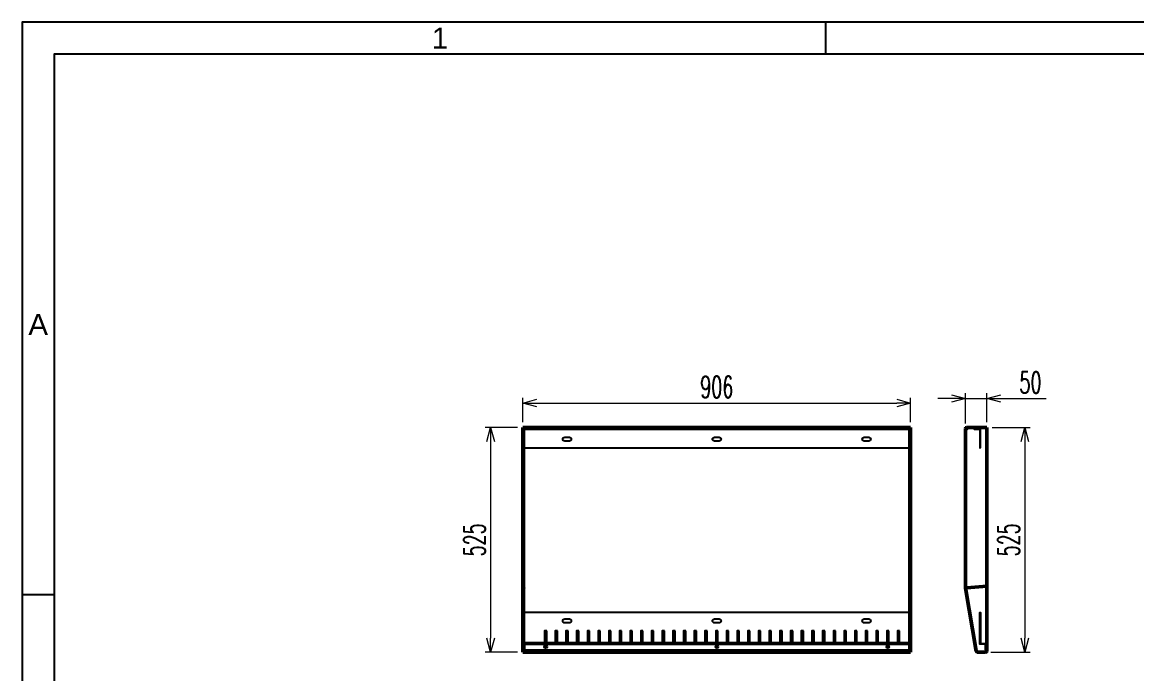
# Model space of a CAD drawing. Header units: millimetres. Extents: x -28296 to 1159, y -35880 to -26991.
# Drawn here: x -13568 to -10964, y -32196 to -30673 of the extents above; entities that cross this region are included whole.
import ezdxf
from ezdxf.enums import TextEntityAlignment as Align

# ---------------------------------------------------------------- set-up
doc = ezdxf.new("R2010")
doc.units = ezdxf.units.MM
doc.header["$LTSCALE"] = 3
doc.linetypes.add('DASHED', pattern=[19.05, 12.7, -6.35])
doc.layers.add('@.DM. KÍCH THƯỚC', color=8, linetype='Continuous', lineweight=5, transparency=0.2)
for name, color, linetype in [('@.DM. NÉT CHÍNH', 7, 'Continuous'), ('@.TEXT', 7, 'Continuous'), ('@.VISIBLE', 7, 'Continuous')]:
    doc.layers.add(name, color=color, linetype=linetype)
doc.layers.add('Hidden (ISO)', color=7, linetype='DASHED', lineweight=35)
doc.layers.add('Visible (ISO)', color=7, linetype='Continuous', lineweight=50)
doc.styles.add('Ann_w01', font='romans.shx', dxfattribs={"width": 0.6, "bigfont": 'chineset.shx'})
doc.styles.add('Arial', font='arial.ttf')
doc.dimstyles.new('Dim 01_SC25', dxfattribs={"dimscale": 25, "dimtxt": 2, "dimasz": 1.3, "dimexe": 0.5, "dimexo": 0.5, "dimgap": 0.5, "dimtad": 1, "dimdec": 1, "dimzin": 12, "dimdsep": 46, "dimtxsty": 'Ann_w01', "dimblk": 'OPEN30', "dimcen": 1.5, "dimclrd": 6, "dimclre": 6, "dimclrt": 3, "dimadec": 1, "dimazin": 3, "dimtm": 1e-09, "dimtfac": 1, "dimtdec": 1, "dimtmove": 0, "dimatfit": 3, "dimldrblk": 'OPEN30', "dimfxl": 1, "dimtolj": 1, "dimlwd": 20, "dimlwe": 20, "dimarcsym": 0})

# ---------------------------------------------------------------- blocks, each defined once
blk = doc.blocks.new('_Open30')
at = {"color": 0, "linetype": 'ByBlock', "lineweight": -2}
for p, q in [((-1, 0.268), (0, 0)), ((0, 0), (-1, -0.268)), ((0, 0), (-1, 0))]:
    blk.add_line(p, q, dxfattribs=at)
blk = doc.blocks.new('*D2010')
at = {"layer": '@.DM. KÍCH THƯỚC', "color": 6, "lineweight": 20, "transparency": 16777216}
for p, q in [((-11301.3, -31621), (-11212.9, -31621)), ((-11225.4, -31653.5), (-11225.4, -32113.5)), ((-11304.3, -32146), (-11212.9, -32146))]:
    blk.add_line(p, q, dxfattribs=at)
at = {"layer": 'Defpoints', "color": 0, "transparency": 16777216}
for p in [(-11313.8, -31621), (-11316.8, -32146), (-11225.4, -32146)]:
    blk.add_point(p, dxfattribs=at)
at = {"layer": '@.DM. KÍCH THƯỚC', "color": 6, "lineweight": 20, "transparency": 16777216, "xscale": 32.5, "yscale": 32.5, "zscale": 32.5}
for p, rotation in [((-11225.4, -31621), 90), ((-11225.4, -32146), 270)]:
    blk.add_blockref('_Open30', p, dxfattribs=dict(at, rotation=rotation))
at = {"layer": '@.DM. KÍCH THƯỚC', "color": 3, "transparency": 16777216, "insert": (-11262.9, -31883.5), "char_height": 50, "attachment_point": 5, "rotation": 90, "style": 'Ann_w01'}
blk.add_mtext('\\A1;525', dxfattribs=at)
blk = doc.blocks.new('*D2011')
at = {"layer": '@.DM. KÍCH THƯỚC', "color": 6, "lineweight": 20, "transparency": 16777216}
for p, q in [((-11363.8, -31611.5), (-11363.8, -31540.3)), ((-11313.8, -31608.5), (-11313.8, -31540.3)), ((-11396.3, -31552.8), (-11428.8, -31552.8)), ((-11363.8, -31552.8), (-11313.8, -31552.8)), ((-11281.3, -31552.8), (-11175.2, -31552.8))]:
    blk.add_line(p, q, dxfattribs=at)
at = {"layer": 'Defpoints', "color": 0, "transparency": 16777216}
for p in [(-11313.8, -31552.8), (-11313.8, -31621), (-11363.8, -31624)]:
    blk.add_point(p, dxfattribs=at)
at = {"layer": '@.DM. KÍCH THƯỚC', "color": 6, "lineweight": 20, "transparency": 16777216, "xscale": 32.5, "yscale": 32.5, "zscale": 32.5}
blk.add_blockref('_Open30', (-11363.8, -31552.8), dxfattribs=at)
at = {"layer": '@.DM. KÍCH THƯỚC', "color": 6, "lineweight": 20, "transparency": 16777216, "xscale": 32.5, "yscale": 32.5, "zscale": 32.5, "rotation": 180}
blk.add_blockref('_Open30', (-11313.8, -31552.8), dxfattribs=at)
at = {"layer": '@.DM. KÍCH THƯỚC', "color": 3, "transparency": 16777216, "insert": (-11212, -31515.3), "char_height": 50, "attachment_point": 5, "style": 'Ann_w01'}
blk.add_mtext('\\A1;50', dxfattribs=at)
blk = doc.blocks.new('*D2017')
at = {"layer": '@.DM. KÍCH THƯỚC', "color": 6, "lineweight": 20, "transparency": 16777216}
for p, q in [((-12398.2, -31608.5), (-12398.2, -31551.1)), ((-12365.7, -31563.6), (-11524.7, -31563.6)), ((-11492.2, -31608.5), (-11492.2, -31551.1))]:
    blk.add_line(p, q, dxfattribs=at)
at = {"layer": 'Defpoints', "color": 0, "transparency": 16777216}
for p in [(-11492.2, -31563.6), (-12398.2, -31621), (-11492.2, -31621)]:
    blk.add_point(p, dxfattribs=at)
at = {"layer": '@.DM. KÍCH THƯỚC', "color": 6, "lineweight": 20, "transparency": 16777216, "xscale": 32.5, "yscale": 32.5, "zscale": 32.5, "rotation": 180}
blk.add_blockref('_Open30', (-12398.2, -31563.6), dxfattribs=at)
at = {"layer": '@.DM. KÍCH THƯỚC', "color": 6, "lineweight": 20, "transparency": 16777216, "xscale": 32.5, "yscale": 32.5, "zscale": 32.5}
blk.add_blockref('_Open30', (-11492.2, -31563.6), dxfattribs=at)
at = {"layer": '@.DM. KÍCH THƯỚC', "color": 3, "transparency": 16777216, "insert": (-11945.2, -31526.1), "char_height": 50, "attachment_point": 5, "style": 'Ann_w01'}
blk.add_mtext('\\A1;906', dxfattribs=at)
blk = doc.blocks.new('*D2018')
at = {"layer": '@.DM. KÍCH THƯỚC', "color": 6, "lineweight": 20, "transparency": 16777216}
for p, q in [((-12410.7, -31621), (-12486.2, -31621)), ((-12473.7, -31653.5), (-12473.7, -32113.5)), ((-12410.7, -32146), (-12486.2, -32146))]:
    blk.add_line(p, q, dxfattribs=at)
at = {"layer": 'Defpoints', "color": 0, "transparency": 16777216}
for p in [(-12398.2, -31621), (-12473.7, -32146), (-12398.2, -32146)]:
    blk.add_point(p, dxfattribs=at)
at = {"layer": '@.DM. KÍCH THƯỚC', "color": 6, "lineweight": 20, "transparency": 16777216, "xscale": 32.5, "yscale": 32.5, "zscale": 32.5}
for p, rotation in [((-12473.7, -31621), 90), ((-12473.7, -32146), 270)]:
    blk.add_blockref('_Open30', p, dxfattribs=dict(at, rotation=rotation))
at = {"layer": '@.DM. KÍCH THƯỚC', "color": 3, "transparency": 16777216, "insert": (-12511.2, -31883.5), "char_height": 50, "attachment_point": 5, "rotation": 90, "style": 'Ann_w01'}
blk.add_mtext('\\A1;525', dxfattribs=at)
blk = doc.blocks.new('KHUNG BAN VE (Made by Tung)')
at = {"layer": '@.VISIBLE', "color": 8}
for p, q in [((75.75, 207), (75.75, 210)), ((3, 156), (0, 156))]:
    blk.add_line(p, q, dxfattribs=at)
for points in [[(0, 0), (297, 0), (297, 210), (0, 210)], [(3, 3), (294, 3), (294, 207), (3, 207)]]:
    blk.add_lwpolyline(points, close=True, dxfattribs=at)
at = {"layer": '@.TEXT', "color": 1, "style": 'Arial'}
for s, p in [('1', (39.375, 208.5)), ('A', (1.5, 181.5))]:
    blk.add_text(s, height=2, dxfattribs=at).set_placement(p, align=Align.MIDDLE_CENTER)
for tag, height, p in [('DESIGNER_NAME', 2, (38, 15.5)), ('PROJECT_CODE', 2, (258.5, 15.5)), ('SCALE', 2, (289, 15.5)), ('APPROVED_NAME', 2, (38, 10.5)), ('CUSTOMER_NAME', 2, (258.5, 10.5)), ('PAGE', 2, (289, 10.5)), ('DRAWING_NAME', 4, (173, 8)), ('TOTAL', 2, (289, 5.5))]:
    blk.add_attdef(tag, text='', height=height, dxfattribs=at).set_placement(p, align=Align.MIDDLE_CENTER)

msp = doc.modelspace()

# ---------------------------------------------------------------- linework, layer by layer
at = {"layer": '@.DM. NÉT CHÍNH', "color": 6}
msp.add_line((-12396.23, -31624.47), (-11494.23, -31624.47), dxfattribs=at)
for points in [[(-12396.23, -31667.97), (-11494.23, -31667.97), (-11494.23, -31622.97), (-12396.23, -31622.97)], [(-11328.76, -31667.97), (-11328.76, -31622.97), (-11343.76, -31622.97), (-11343.76, -31624.47), (-11330.26, -31624.47), (-11330.26, -31667.97)], [(-12396.23, -32140.97), (-11494.23, -32140.97), (-11494.23, -32052.97), (-12396.23, -32052.97)], [(-11316.76, -32140.97), (-11316.76, -32127.47), (-11330.26, -32127.47), (-11330.26, -32052.97), (-11328.76, -32052.97), (-11328.76, -32125.97), (-11315.26, -32125.97), (-11315.26, -32140.97)], [(-12342.73, -32095.97), (-12347.73, -32095.97), (-12347.73, -32125.97), (-12342.73, -32125.97)], [(-12317.73, -32095.97), (-12322.73, -32095.97), (-12322.73, -32125.97), (-12317.73, -32125.97)], [(-12292.73, -32095.97), (-12297.73, -32095.97), (-12297.73, -32125.97), (-12292.73, -32125.97)], [(-12267.73, -32095.97), (-12272.73, -32095.97), (-12272.73, -32125.97), (-12267.73, -32125.97)], [(-12242.73, -32095.97), (-12247.73, -32095.97), (-12247.73, -32125.97), (-12242.73, -32125.97)], [(-12217.73, -32095.97), (-12222.73, -32095.97), (-12222.73, -32125.97), (-12217.73, -32125.97)], [(-12192.73, -32095.97), (-12197.73, -32095.97), (-12197.73, -32125.97), (-12192.73, -32125.97)], [(-12167.73, -32095.97), (-12172.73, -32095.97), (-12172.73, -32125.97), (-12167.73, -32125.97)], [(-12142.73, -32095.97), (-12147.73, -32095.97), (-12147.73, -32125.97), (-12142.73, -32125.97)], [(-12117.73, -32095.97), (-12122.73, -32095.97), (-12122.73, -32125.97), (-12117.73, -32125.97)], [(-12092.73, -32095.97), (-12097.73, -32095.97), (-12097.73, -32125.97), (-12092.73, -32125.97)], [(-12067.73, -32095.97), (-12072.73, -32095.97), (-12072.73, -32125.97), (-12067.73, -32125.97)], [(-12042.73, -32095.97), (-12047.73, -32095.97), (-12047.73, -32125.97), (-12042.73, -32125.97)], [(-12017.73, -32095.97), (-12022.73, -32095.97), (-12022.73, -32125.97), (-12017.73, -32125.97)], [(-11992.73, -32095.97), (-11997.73, -32095.97), (-11997.73, -32125.97), (-11992.73, -32125.97)], [(-11967.73, -32095.97), (-11972.73, -32095.97), (-11972.73, -32125.97), (-11967.73, -32125.97)], [(-11942.73, -32095.97), (-11947.73, -32095.97), (-11947.73, -32125.97), (-11942.73, -32125.97)], [(-11917.73, -32095.97), (-11922.73, -32095.97), (-11922.73, -32125.97), (-11917.73, -32125.97)], [(-11892.73, -32095.97), (-11897.73, -32095.97), (-11897.73, -32125.97), (-11892.73, -32125.97)], [(-11867.73, -32095.97), (-11872.73, -32095.97), (-11872.73, -32125.97), (-11867.73, -32125.97)], [(-11842.73, -32095.97), (-11847.73, -32095.97), (-11847.73, -32125.97), (-11842.73, -32125.97)], [(-11817.73, -32095.97), (-11822.73, -32095.97), (-11822.73, -32125.97), (-11817.73, -32125.97)], [(-11792.73, -32095.97), (-11797.73, -32095.97), (-11797.73, -32125.97), (-11792.73, -32125.97)], [(-11767.73, -32095.97), (-11772.73, -32095.97), (-11772.73, -32125.97), (-11767.73, -32125.97)], [(-11742.73, -32095.97), (-11747.73, -32095.97), (-11747.73, -32125.97), (-11742.73, -32125.97)], [(-11717.73, -32095.97), (-11722.73, -32095.97), (-11722.73, -32125.97), (-11717.73, -32125.97)], [(-11692.73, -32095.97), (-11697.73, -32095.97), (-11697.73, -32125.97), (-11692.73, -32125.97)], [(-11667.73, -32095.97), (-11672.73, -32095.97), (-11672.73, -32125.97), (-11667.73, -32125.97)], [(-11642.73, -32095.97), (-11647.73, -32095.97), (-11647.73, -32125.97), (-11642.73, -32125.97)], [(-11617.73, -32095.97), (-11622.73, -32095.97), (-11622.73, -32125.97), (-11617.73, -32125.97)], [(-11592.73, -32095.97), (-11597.73, -32095.97), (-11597.73, -32125.97), (-11592.73, -32125.97)], [(-11567.73, -32095.97), (-11572.73, -32095.97), (-11572.73, -32125.97), (-11567.73, -32125.97)], [(-11542.73, -32095.97), (-11547.73, -32095.97), (-11547.73, -32125.97), (-11542.73, -32125.97)], [(-11517.73, -32095.97), (-11522.73, -32095.97), (-11522.73, -32125.97), (-11517.73, -32125.97)]]:
    msp.add_lwpolyline(points, close=True, dxfattribs=at)
for points in [[(-12289.73, -31652.47), (-12300.73, -31652.47, -0.4142136), (-12305.23, -31647.97), (-12305.23, -31647.97, -0.4142136), (-12300.73, -31643.47), (-12289.73, -31643.47, -0.4142136), (-12285.23, -31647.97), (-12285.23, -31647.97, -0.4142136)], [(-11939.73, -31652.47), (-11950.73, -31652.47, -0.4142136), (-11955.23, -31647.97), (-11955.23, -31647.97, -0.4142136), (-11950.73, -31643.47), (-11939.73, -31643.47, -0.4142136), (-11935.23, -31647.97), (-11935.23, -31647.97, -0.4142136)], [(-11589.73, -31652.47), (-11600.73, -31652.47, -0.4142136), (-11605.23, -31647.97), (-11605.23, -31647.97, -0.4142136), (-11600.73, -31643.47), (-11589.73, -31643.47, -0.4142136), (-11585.23, -31647.97), (-11585.23, -31647.97, -0.4142136)], [(-12289.73, -32077.47), (-12300.73, -32077.47, -0.4142136), (-12305.23, -32072.97), (-12305.23, -32072.97, -0.4142136), (-12300.73, -32068.47), (-12289.73, -32068.47, -0.4142136), (-12285.23, -32072.97), (-12285.23, -32072.97, -0.4142136)], [(-11939.73, -32077.47), (-11950.73, -32077.47, -0.4142136), (-11955.23, -32072.97), (-11955.23, -32072.97, -0.4142136), (-11950.73, -32068.47), (-11939.73, -32068.47, -0.4142136), (-11935.23, -32072.97), (-11935.23, -32072.97, -0.4142136)], [(-11589.73, -32077.47), (-11600.73, -32077.47, -0.4142136), (-11605.23, -32072.97), (-11605.23, -32072.97, -0.4142136), (-11600.73, -32068.47), (-11589.73, -32068.47, -0.4142136), (-11585.23, -32072.97), (-11585.23, -32072.97, -0.4142136)]]:
    msp.add_lwpolyline(points, format="xyb", close=True, dxfattribs=at)
at = {"layer": '@.DM. NÉT CHÍNH'}
for centre in [(-12345.23, -32133.47), (-11945.23, -32133.47), (-11545.23, -32133.47)]:
    msp.add_circle(centre, 3.5, dxfattribs=at)
at = {"layer": '@.DM. NÉT CHÍNH', "color": 6}
for centre in [(-12345.23, -32133.47), (-11945.23, -32133.47), (-11545.23, -32133.47)]:
    msp.add_circle(centre, 1, dxfattribs=at)
at = {"layer": 'Hidden (ISO)', "ltscale": 2.855563}
for p, q in [((-12395.23, -31622.47), (-12395.23, -31620.97)), ((-11495.23, -31622.47), (-11495.23, -31620.97)), ((-12398.23, -31623.97), (-12396.73, -31623.97)), ((-11492.23, -31623.97), (-11493.73, -31623.97)), ((-12396.73, -31709.47), (-12398.23, -31709.47)), ((-12396.73, -31711.47), (-12398.23, -31711.47)), ((-11492.23, -31709.47), (-11493.73, -31709.47)), ((-11492.23, -31711.47), (-11493.73, -31711.47)), ((-12396.73, -32009.47), (-12398.23, -32009.47)), ((-12396.73, -32011.47), (-12398.23, -32011.47)), ((-11492.23, -32009.47), (-11493.73, -32009.47)), ((-11492.23, -32011.47), (-11493.73, -32011.47)), ((-12396.73, -32142.97), (-12398.23, -32142.97)), ((-11493.73, -32142.97), (-11492.23, -32142.97)), ((-11315.26, -32125.97), (-11313.76, -32125.97)), ((-12395.23, -32145.97), (-12395.23, -32144.47)), ((-11495.23, -32145.97), (-11495.23, -32144.47))]:
    msp.add_line(p, q, dxfattribs=at)
at = {"layer": 'Hidden (ISO)', "ltscale": 25.318857}
msp.add_line((-11362.26, -31995.72), (-11362.26, -31623.97), dxfattribs=at)
at = {"layer": 'Hidden (ISO)', "ltscale": 25.252525}
msp.add_line((-11313.76, -31622.47), (-11360.76, -31622.47), dxfattribs=at)
at = {"layer": 'Hidden (ISO)', "ltscale": 2.03769}
for p, q in [((-12397.16, -31995.47), (-12398.23, -31995.47)), ((-12397.16, -31995.97), (-12398.23, -31995.97)), ((-11493.3, -31995.47), (-11492.23, -31995.47)), ((-11493.3, -31995.97), (-11492.23, -31995.97))]:
    msp.add_line(p, q, dxfattribs=at)
at = {"layer": 'Hidden (ISO)', "ltscale": 0.817774}
for p, q in [((-12396.73, -31995.47), (-12397.16, -31995.47)), ((-12396.73, -31995.97), (-12397.16, -31995.97)), ((-11493.73, -31995.47), (-11493.3, -31995.47)), ((-11493.73, -31995.97), (-11493.3, -31995.97))]:
    msp.add_line(p, q, dxfattribs=at)
at = {"layer": 'Hidden (ISO)', "ltscale": 2.816173}
for p, q in [((-12395.23, -31995.97), (-12395.23, -31996.22)), ((-11495.23, -31995.97), (-11495.23, -31996.22))]:
    msp.add_line(p, q, dxfattribs=at)
at = {"layer": 'Hidden (ISO)', "ltscale": 0.03929}
for p, q in [((-12395.23, -31995.97), (-12395.23, -31995.97)), ((-11495.23, -31995.97), (-11495.23, -31995.97))]:
    msp.add_line(p, q, dxfattribs=at)
at = {"layer": 'Hidden (ISO)', "ltscale": 25.780499}
msp.add_line((-11337.7, -32143.22), (-11362.24, -31995.97), dxfattribs=at)
at = {"layer": 'Hidden (ISO)', "ltscale": 26.595745}
msp.add_line((-11315.26, -32142.97), (-11315.26, -32125.97), dxfattribs=at)
at = {"layer": 'Hidden (ISO)', "ltscale": 25.347342}
msp.add_line((-12396.23, -32144.47), (-11494.23, -32144.47), dxfattribs=at)
at = {"layer": 'Hidden (ISO)', "ltscale": 4.013957}
for p, q in [((-12395.23, -32144.47), (-12395.23, -32143.22)), ((-11495.23, -32144.47), (-11495.23, -32143.22))]:
    msp.add_line(p, q, dxfattribs=at)
at = {"layer": 'Hidden (ISO)', "ltscale": 23.221251}
msp.add_line((-11335.97, -32144.47), (-11316.76, -32144.47), dxfattribs=at)
at = {"layer": 'Hidden (ISO)', "ltscale": 4.485566}
msp.add_arc((-11316.76, -32142.97), 1.5, 270, 0, dxfattribs=at)
at = {"layer": 'Hidden (ISO)', "ltscale": 2.990344}
for centre, major_axis, start_param, end_param in [((-12395.23, -32142.97), (-3, 0), 0, 0.5235988), ((-11495.23, -32142.97), (3, 0), 5.7595865, 6.2831853), ((-12395.23, -32142.97), (-3, 0), 0.5235988, 1.0471976), ((-11495.23, -32142.97), (3, 0), 5.2359878, 5.7595865)]:
    msp.add_ellipse(centre, major_axis=major_axis, ratio=0.164399, start_param=start_param, end_param=end_param, dxfattribs=at)
at = {"layer": 'Hidden (ISO)', "ltscale": 2.083756}
for centre, major_axis, start_param, end_param in [((-12395.23, -32142.97), (1.5, 0), 3.9826613, 4.712389), ((-11495.23, -32142.97), (-1.5, 0), 1.5707963, 2.300524)]:
    msp.add_ellipse(centre, major_axis=major_axis, ratio=0.164399, start_param=start_param, end_param=end_param, dxfattribs=at)
at = {"layer": 'Hidden (ISO)', "ltscale": 1.94082}
for centre, major_axis, start_param, end_param in [((-12395.23, -32142.97), (-3, 0), 1.2309594, 1.5707963), ((-11495.23, -32142.97), (3, 0), 4.712389, 5.0522259)]:
    msp.add_ellipse(centre, major_axis=major_axis, ratio=0.164399, start_param=start_param, end_param=end_param, dxfattribs=at)
at = {"layer": 'Hidden (ISO)', "ltscale": 5.979705}
for points in [[(-12396.73, -31995.64), (-12397.64, -31995.58), (-12398.23, -31995.53), (-12398.23, -31995.47)], [(-12398.23, -31995.97), (-12398.23, -31996.09), (-12397.64, -31996.2), (-12396.73, -31996.23)], [(-11493.73, -31995.64), (-11492.82, -31995.58), (-11492.23, -31995.53), (-11492.23, -31995.47)], [(-11492.23, -31995.97), (-11492.23, -31996.09), (-11492.82, -31996.2), (-11493.73, -31996.23)]]:
    msp.add_open_spline(points, degree=3, dxfattribs=at)
at = {"layer": 'Hidden (ISO)', "ltscale": 2.994269}
for points in [[(-12396.73, -31996.23), (-12396.28, -31996.25), (-12395.75, -31996.24), (-12395.23, -31996.22)], [(-11493.73, -31996.23), (-11494.18, -31996.25), (-11494.71, -31996.24), (-11495.23, -31996.22)]]:
    msp.add_open_spline(points, degree=3, dxfattribs=at)
at = {"layer": 'Visible (ISO)'}
for p, q in [((-12398.23, -31991.58), (-12398.23, -31620.97)), ((-12398.23, -31620.97), (-12396.73, -31620.97)), ((-12396.73, -31620.97), (-12396.73, -31991.58)), ((-12396.23, -31620.97), (-12396.23, -31622.47)), ((-11494.23, -31620.97), (-12396.23, -31620.97)), ((-11494.23, -31620.97), (-11494.23, -31622.47)), ((-11492.23, -31620.97), (-11493.73, -31620.97)), ((-11493.73, -31620.97), (-11493.73, -31991.58)), ((-11492.23, -31991.58), (-11492.23, -31620.97)), ((-11360.76, -31620.97), (-11313.76, -31620.97)), ((-11360.76, -31623.97), (-11360.76, -31620.97)), ((-11313.76, -31991.58), (-11313.76, -31620.97)), ((-12396.73, -31623.97), (-12395.23, -31623.97)), ((-11494.23, -31622.47), (-12396.23, -31622.47)), ((-12395.23, -31623.97), (-12395.23, -31622.47)), ((-11495.23, -31623.97), (-11495.23, -31622.47)), ((-11493.73, -31623.97), (-11495.23, -31623.97)), ((-11363.76, -31623.97), (-11363.36, -31623.97)), ((-11363.76, -31623.97), (-11363.76, -31995.72)), ((-11363.36, -31623.97), (-11362.26, -31623.97)), ((-11362.26, -31623.97), (-11360.76, -31623.97)), ((-12398.23, -31992.09), (-12398.23, -31991.58)), ((-12396.73, -31991.58), (-12398.23, -31991.58)), ((-12398.23, -32142.97), (-12398.23, -31992.09)), ((-12398.23, -31992.09), (-12396.73, -31992.09)), ((-12396.73, -31992.09), (-12396.73, -31991.58)), ((-12396.73, -31992.09), (-12396.73, -32142.97)), ((-12395.23, -31995.97), (-12395.23, -31995.72)), ((-11495.23, -31995.97), (-11495.23, -31995.72)), ((-11493.73, -31991.58), (-11492.23, -31991.58)), ((-11493.73, -31992.09), (-11493.73, -31991.58)), ((-11493.73, -31992.09), (-11493.73, -32142.97)), ((-11492.23, -31992.09), (-11493.73, -31992.09)), ((-11492.23, -31992.09), (-11492.23, -31991.58)), ((-11492.23, -32142.97), (-11492.23, -31992.09)), ((-11363.76, -31995.72), (-11362.28, -31995.72)), ((-11362.26, -31995.97), (-11363.72, -31996.22)), ((-11363.72, -31996.22), (-11339.18, -32143.47)), ((-11362.28, -31995.72), (-11362.26, -31995.72)), ((-11362.24, -31995.97), (-11362.26, -31995.97)), ((-11360.76, -31995.47), (-11313.76, -31991.58)), ((-11313.76, -31992.09), (-11360.72, -31995.97)), ((-11313.76, -32142.97), (-11313.76, -31992.09)), ((-12398.23, -32142.97), (-12398.23, -32145.97)), ((-12396.73, -32145.97), (-12396.73, -32142.97)), ((-12396.23, -32125.97), (-12396.23, -32142.97)), ((-11494.23, -32125.97), (-12396.23, -32125.97)), ((-12396.23, -32145.97), (-12396.23, -32142.97)), ((-11494.23, -32125.97), (-11494.23, -32142.97)), ((-11494.23, -32145.97), (-11494.23, -32142.97)), ((-11493.73, -32145.97), (-11493.73, -32142.97)), ((-11492.23, -32142.97), (-11492.23, -32145.97)), ((-11336.22, -32142.97), (-11337.7, -32143.22)), ((-11335.72, -32145.97), (-11336.22, -32142.97)), ((-12396.73, -32145.97), (-12398.23, -32145.97)), ((-12396.23, -32145.97), (-11494.23, -32145.97)), ((-11493.73, -32145.97), (-11492.23, -32145.97)), ((-11338.78, -32143.4), (-11339.18, -32143.47)), ((-11337.7, -32143.22), (-11338.78, -32143.4)), ((-11336.22, -32144.47), (-11335.97, -32144.47)), ((-11336.22, -32145.97), (-11336.22, -32144.47)), ((-11335.72, -32145.97), (-11336.22, -32145.97)), ((-11335.72, -32145.97), (-11316.76, -32145.97))]:
    msp.add_line(p, q, dxfattribs=at)
for centre, radius, start, end in [((-11360.76, -31623.97), 3, 90, 180), ((-11360.76, -31623.97), 1.5, 90, 180), ((-11360.76, -31995.72), 3, 180, 189.46232), ((-11360.76, -31995.72), 1.5, 180, 189.46232), ((-11316.76, -32142.97), 3, 270, 0), ((-11336.22, -32142.97), 3, 189.46232, 270), ((-11336.22, -32142.97), 1.5, 189.46232, 270)]:
    msp.add_arc(centre, radius, start, end, dxfattribs=at)
for centre, major_axis, start_param, end_param in [((-12395.23, -32142.97), (-1.5, 0), 0, 0.8410687), ((-11495.23, -32142.97), (1.5, 0), 5.4421166, 6.2831853), ((-12395.23, -32142.97), (-3, 0), 1.0471976, 1.2309594), ((-11495.23, -32142.97), (3, 0), 5.0522259, 5.2359878)]:
    msp.add_ellipse(centre, major_axis=major_axis, ratio=0.164399, start_param=start_param, end_param=end_param, dxfattribs=at)
for points in [[(-12395.23, -31995.72), (-12395.84, -31995.66), (-12396.43, -31995.59), (-12396.64, -31995.53), (-12396.7, -31995.51), (-12396.73, -31995.49), (-12396.73, -31995.47)], [(-12395.23, -31995.97), (-12395.84, -31996.03), (-12396.43, -31996.03), (-12396.64, -31996), (-12396.7, -31995.99), (-12396.73, -31995.98), (-12396.73, -31995.97)], [(-11495.23, -31995.72), (-11494.62, -31995.66), (-11494.03, -31995.59), (-11493.82, -31995.53), (-11493.76, -31995.51), (-11493.73, -31995.49), (-11493.73, -31995.47)], [(-11495.23, -31995.97), (-11494.62, -31996.03), (-11494.03, -31996.03), (-11493.82, -31996), (-11493.76, -31995.99), (-11493.73, -31995.98), (-11493.73, -31995.97)], [(-11362.26, -31995.72), (-11362.26, -31995.66), (-11361.85, -31995.59), (-11361.27, -31995.53), (-11361.11, -31995.51), (-11360.94, -31995.49), (-11360.76, -31995.47)], [(-11362.24, -31995.97), (-11362.23, -31996.03), (-11361.81, -31996.03), (-11361.24, -31996), (-11361.07, -31995.99), (-11360.89, -31995.98), (-11360.72, -31995.97)]]:
    msp.add_open_spline(points, degree=3, knots=[0, 0, 0, 0, 1.2205093, 1.2205093, 1.2205093, 1.5707963, 1.5707963, 1.5707963, 1.5707963], dxfattribs=at)
for points in [[(-12395.23, -31995.72), (-12395.75, -31995.7), (-12396.28, -31995.67), (-12396.73, -31995.64)], [(-11495.23, -31995.72), (-11494.71, -31995.7), (-11494.18, -31995.67), (-11493.73, -31995.64)], [(-11363.76, -31995.72), (-11363.76, -31995.7), (-11363.62, -31995.67), (-11363.36, -31995.64)], [(-11363.31, -31996.23), (-11363.57, -31996.25), (-11363.71, -31996.24), (-11363.72, -31996.22)], [(-11363.36, -31995.64), (-11362.83, -31995.58), (-11361.81, -31995.53), (-11360.76, -31995.47)], [(-11360.72, -31995.97), (-11361.76, -31996.09), (-11362.78, -31996.2), (-11363.31, -31996.23)]]:
    msp.add_open_spline(points, degree=3, dxfattribs=at)

# ---------------------------------------------------------------- block references
at = {"layer": '@.VISIBLE', "xscale": 24.79435096761154, "yscale": 24.79435096761154, "zscale": 24.79435096761154}
msp.add_blockref('KHUNG BAN VE (Made by Tung)', (-13568.45, -35880.25), dxfattribs=at)

# ---------------------------------------------------------------- dimensions: what is measured, and where the dimension line sits
at = {"layer": '@.DM. KÍCH THƯỚC'}
for base, p1, p2, picture, middle in [((-11313.76, -31552.83), (-11363.76, -31623.97), (-11313.76, -31620.97), '*D2011', (-11211.97, -31515.33)), ((-11492.23, -31563.58), (-12398.23, -31620.97), (-11492.23, -31620.97), '*D2017', (-11945.23, -31526.08))]:
    dim = msp.add_linear_dim(base=base, p1=p1, p2=p2, dimstyle='Dim 01_SC25', dxfattribs=at)
    dim.commit()
    dim.dimension.update_dxf_attribs({"geometry": picture, "text_midpoint": middle})
for base, p1, p2, picture, middle in [((-12473.65, -32145.97), (-12398.23, -31620.97), (-12398.23, -32145.97), '*D2018', (-12511.15, -31883.47)), ((-11225.35, -32145.97), (-11313.76, -31620.97), (-11316.76, -32145.97), '*D2010', (-11262.85, -31883.47))]:
    dim = msp.add_linear_dim(base=base, p1=p1, p2=p2, angle=90, dimstyle='Dim 01_SC25', dxfattribs=at)
    dim.commit()
    dim.dimension.update_dxf_attribs({"geometry": picture, "text_midpoint": middle})

doc.saveas('drawing.dxf')
